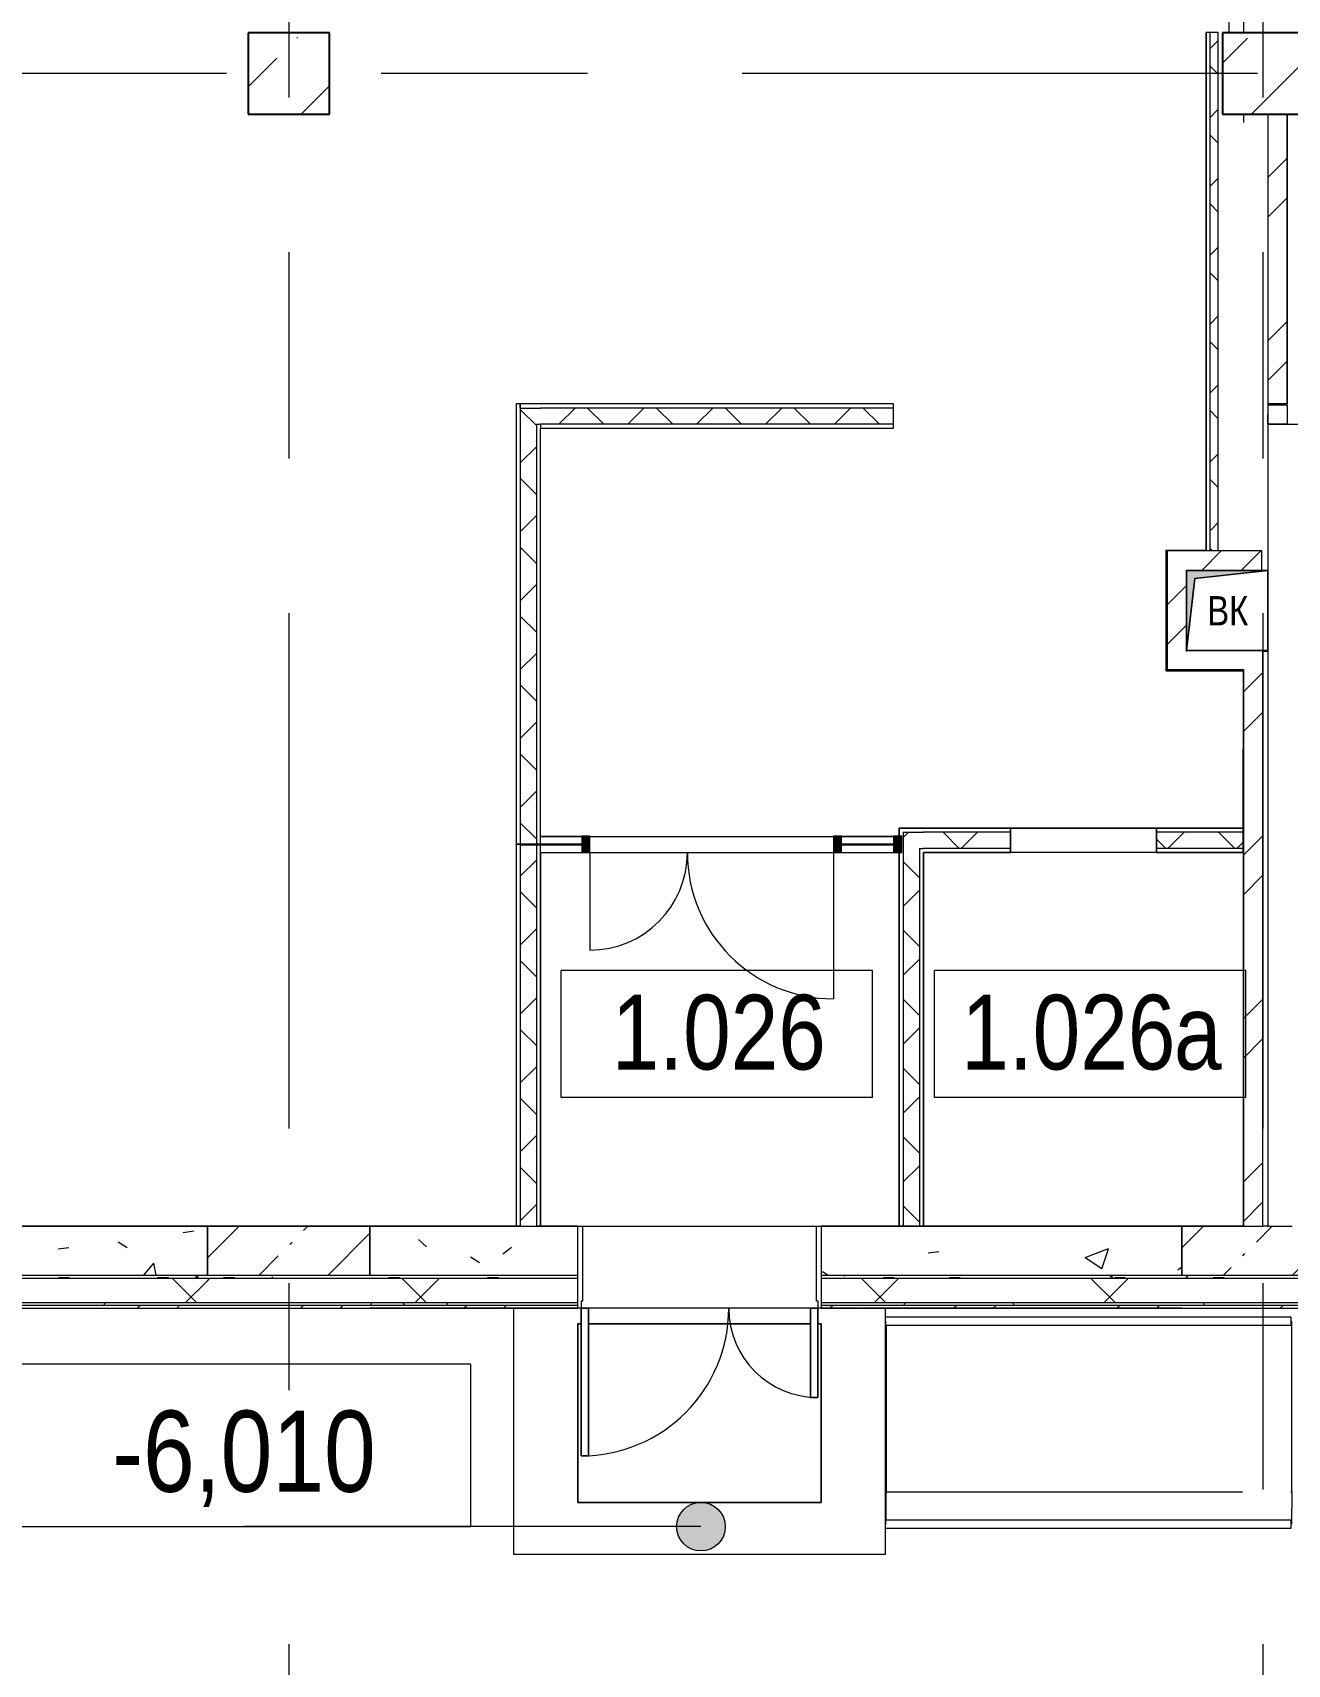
# Model space of a CAD drawing. Header units: millimetres. Extents: x 46431 to 216095, y -43515 to 31605.
# Drawn here: x 121354 to 129082, y -34081 to -24031 of the extents above; entities that cross this region are included whole.
import ezdxf

# ---------------------------------------------------------------- set-up
doc = ezdxf.new("R2010")
doc.units = ezdxf.units.MM
for name, pattern in [('IMPORT-01 Штриховая _2 мм_', [600, 400, -200]), ('Осевые', [6350, 1270, -952.5, 3175, -952.5]), ('Сверху', [793.75, 476.25, -317.5])]:
    doc.linetypes.add(name, pattern=pattern)
for name, color, linetype, lineweight in [('_Разделитель помещений_', 7, 'IMPORT-01 Штриховая _2 мм_', 9), ('Высотные отметки', 7, 'Continuous', 9), ('Двери', 7, 'Continuous', 9), ('Импосты витража', 7, 'Continuous', 9), ('Импосты витража-1', 7, 'Continuous', 18), ('Каркас_Импост', 7, 'Continuous', 9), ('Колонны', 7, 'Continuous', 9), ('Колонны-1', 7, 'Continuous', 25), ('Марки помещений', 7, 'Continuous', 9), ('Обобщенные модели', 7, 'Continuous', 9), ('Общие ребра', 7, 'Continuous', 9), ('Ограждение', 7, 'Continuous', 9), ('Оси-2', 7, 'Осевые', 9), ('Пандус', 7, 'Continuous', 9), ('Панель', 7, 'Continuous', 9), ('Перекрытия', 7, 'Continuous', 9), ('Поворот плана', 7, 'Continuous', 9), ('Поручни', 7, 'Continuous', 9), ('Сверху', 7, 'Сверху', 9), ('Стены', 7, 'Continuous', 9), ('Стены-1', 7, 'Continuous', 18), ('Типовые аннотации', 7, 'Continuous', 9), ('Штриховка разреза-3', 7, 'Continuous', 9), ('Элементы узлов', 7, 'Continuous', 9), ('Элементы узлов-1', 7, 'Continuous', 5)]:
    doc.layers.add(name, color=color, linetype=linetype, lineweight=lineweight)
doc.layers.add('Импосты витража-2', color=7, linetype='Continuous', lineweight=9, true_color=0x787878)
doc.layers.add('Обобщенные модели-1', color=7, linetype='Continuous', lineweight=9, true_color=0xffbc79)
doc.styles.add('Arial', font='Arial.ttf', dxfattribs={"width": 0.8, "height": 180})
doc.styles.add('Arial Narrow', font='Arial Narrow.ttf', dxfattribs={"height": 500})
doc.styles.add('Arial Narrow_1', font='Arial Narrow.ttf', dxfattribs={"height": 460})
pattern_1 = [(45, (0, 0), (-424.264, 424.264), [600, -100, 20, -100]), (45, (0, 424), (-424.264, 424.264), [])]
pattern_2 = [(45, (0, 0), (-502.8943, 502.8943), []), (45, (0, 762), (-502.8943, 502.8943), [])]
pattern_3 = [(0, (0, 0), (812.8, 203.2), [67.056, -542.544, 67.056, -542.544, -3251.2]), (0, (0, 0), (812.8, 203.2), [-1219.2, 67.056, -1152.144, 67.056, -542.544, -1422.4]), (0, (0, 0), (812.8, 203.2), [-3048, 67.056, -339.344, 67.056, -948.944]), (120, (304.8, 101.6), (-582.37636, 602.30545), [67.056, -542.544, 67.056, -542.544, -3251.2]), (120, (304.8, 101.6), (-582.37636, 602.30545), [-1219.2, 67.056, -1152.144, 67.056, -542.544, -1422.4]), (120, (304.8, 101.6), (-582.37636, 602.30545), [-3048, 67.056, -339.344, 67.056, -948.944]), (240, (406.4, 508), (-230.42364, -805.50545), [67.056, -542.544, 67.056, -542.544, -3251.2]), (240, (406.4, 508), (-230.42364, -805.50545), [-1219.2, 67.056, -1152.144, 67.056, -542.544, -1422.4]), (240, (406.4, 508), (-230.42364, -805.50545), [-3048, 67.056, -339.344, 67.056, -948.944])]
pattern_4 = [(45, (0, 0), (-707.107, 707.107), []), (135, (0, 0), (-707.107, -707.107), [])]
pattern_5 = [(50, (0, 0), (1457.472, -127.512), [152.4, -1676.4]), (355, (0, 0), (-281.942, 1528.454), [121.92, -1341.12]), (100.451, (121.5, -10.6), (1175.541, 1400.933), [129.52, -1424.721]), (46.184, (0, 406.4), (2168.632, -336.342), [228.6, -2514.6]), (96.636, (180.7, 378.4), (1899.22, 1979.42), [194.28, -2137.08]), (351.184, (0, 406.4), (1899.24, 1979.402), [182.88, -2011.68]), (21, (203.2, 304.8), (1212.915, -818.121), [152.4, -1676.4]), (326, (203.2, 304.8), (494.417, 1473.504), [121.92, -1341.12]), (71.451, (304.3, 236.6), (1707.337, 655.37), [129.52, -1424.721]), (37.5, (0, 0), (24.7094, 676.4402), [67.056, -1257.808, 67.056, -1294.384, -1346.2]), (37.5, (0, 0), (24.7094, 676.4402), [-2686.304, 67.056, -1279.144]), (7.5, (0, 0), (534.5577, 801.4443), [67.056, -709.168, 67.056, -1227.328, -513.08]), (7.5, (0, 0), (534.5577, 801.4443), [-2070.608, 67.056, -446.024]), (327.5, (-453.14, 0), (1084.7275, -45.8312), [67.056, -440.944, 67.056, -1517.904, -2103.12]), (327.5, (-453.14, 0), (1084.7275, -45.8312), [-2092.96, 67.056, -2036.064]), (317.5, (-656.3, 0), (1185.0347, 203.4135), [67.056, -593.344, 67.056, -985.52, -1493.52]), (317.5, (-656.3, 0), (1185.0347, 203.4135), [-1712.976, 67.056, -1426.464])]
pattern_6 = [(45, (0, 0), (-212.13203, 212.13203), []), (135, (0, 0), (-212.13203, -212.13203), [])]

# ---------------------------------------------------------------- blocks, each defined once
blk = doc.blocks.new('Колонна 37 - Колонна 40-55-738489-План 1-го этажа на отм_ -6_000')
at = {"layer": 'Колонны'}
h = blk.add_hatch(dxfattribs=at)
h.set_pattern_fill('FP_38', color=256, style=0, pattern_type=2)
h.set_pattern_definition([(45, (-57000, 1000), (-493.914, 493.914), []), (45, (-56506.1, 1000), (-493.914, 493.914), [873.125, -174.625, 6.706, -167.919])])
h.paths.add_polyline_path([(71682, -23533), (72182, -23533), (72182, -23033), (71682, -23033), (71682, -23322)], flags=0)
at = {"layer": 'Колонны-1'}
for p, q in [((72182, -23033), (71682, -23033)), ((71682, -23033), (71682, -23533)), ((72182, -23533), (72182, -23033)), ((71682, -23533), (72182, -23533))]:
    blk.add_line(p, q, dxfattribs=at)
blk = doc.blocks.new('Колонна 38 - Колонна 40-55-738507-План 1-го этажа на отм_ -6_000')
at = {"layer": 'Колонны'}
h = blk.add_hatch(dxfattribs=at)
h.set_pattern_fill('FP_39', color=256, style=0, pattern_type=2)
h.set_pattern_definition([(45, (-51000, 1000), (-493.914, 493.914), []), (45, (-50506.1, 1000), (-493.914, 493.914), [873.125, -174.625, 6.706, -167.919])])
h.paths.add_polyline_path([(71682, -23533), (72182, -23533), (72182, -23033), (71682, -23033), (71682, -23322)], flags=0)
at = {"layer": 'Колонны-1'}
for p, q in [((72182, -23033), (71682, -23033)), ((71682, -23033), (71682, -23533)), ((72182, -23533), (72182, -23033)), ((71682, -23533), (72182, -23533))]:
    blk.add_line(p, q, dxfattribs=at)
blk = doc.blocks.new('Дверь - Полуторная_наруж__остекленная - ДН5__21-15-8101373-План 1-го этажа на отм_ -6_000')
at = {"layer": 'Двери'}
for p, q in [((-729, -252.5), (-684, -252.5)), ((-729, -1161.5), (-729, -252.5)), ((-684, -252.5), (-684, -1161.5)), ((729, -252.5), (684, -252.5)), ((684, -252.5), (684, -801.5)), ((729, -801.5), (729, -252.5)), ((684, -801.5), (729, -801.5)), ((-684, -1161.5), (-729, -1161.5))]:
    blk.add_line(p, q, dxfattribs=at)
for centre, radius, start, end in [((-729, -252.5), 909, 270, 0), ((729, -252.5), 549, 180, 270)]:
    blk.add_arc(centre, radius, start, end, dxfattribs=at)
at = {"layer": 'Каркас_Импост'}
for p, q in [((-750, 252.5), (-720, 252.5)), ((-750, -252.5), (-750, 252.5)), ((-720, 252.5), (-720, -207.5)), ((720, 252.5), (750, 252.5)), ((720, -207.5), (720, 252.5)), ((750, 252.5), (750, -252.5)), ((-730, -252.5), (-750, -252.5)), ((-730, -207.5), (-730, -252.5)), ((-720, -207.5), (-730, -207.5)), ((730, -207.5), (720, -207.5)), ((730, -252.5), (730, -207.5)), ((750, -252.5), (730, -252.5))]:
    blk.add_line(p, q, dxfattribs=at)
at = {"layer": 'Панель'}
for p, q in [((-684, -252.5), (-729, -252.5)), ((-729, -252.5), (-729, -1161.5)), ((-684, -1161.5), (-684, -252.5)), ((684, -252.5), (729, -252.5)), ((684, -801.5), (684, -252.5)), ((729, -252.5), (729, -801.5)), ((729, -801.5), (684, -801.5)), ((-729, -1161.5), (-684, -1161.5))]:
    blk.add_line(p, q, dxfattribs=at)
blk = doc.blocks.new('170_ОтверстиеПрямоугольноеВертикальное - 170_ОтверстиеПрямоугольноеВертикальное-5689038-План 1-го этажа на отм_ -6_000')
at = {"layer": 'Обобщенные модели'}
for p, q in [((-250, -247), (-250, 247)), ((-250, 247), (250, 247)), ((250, 247), (250, -247)), ((250, -247), (-250, -247))]:
    blk.add_line(p, q, dxfattribs=at)
blk = doc.blocks.new('Прямоугольный импост - 50х100 мм-8257177-План 1-го этажа на отм_ -6_000')
at = {"layer": 'Импосты витража'}
for p, q in [((126312, -28981), (126657, -28981)), ((126657, -28981), (126657, -29081)), ((126312, -29081), (126657, -29081))]:
    blk.add_line(p, q, dxfattribs=at)
blk = doc.blocks.new('Прямоугольный импост - 50х100 мм-8257172-План 1-го этажа на отм_ -6_000')
at = {"layer": 'Импосты витража'}
for p, q in [((124407, -29031), (124407, -29028)), ((124482, -28981), (124762, -28981)), ((124482, -29081), (124762, -29081))]:
    blk.add_line(p, q, dxfattribs=at)
blk = doc.blocks.new('Прямоугольный импост - 50х100 мм-5521606-План 1-го этажа на отм_ -6_000')
at = {"layer": 'Импосты витража-2'}
blk.add_hatch(color=256, dxfattribs=at).paths.add_polyline_path([(25, -50), (-25, -50), (-25, 50), (25, 50)], flags=0)
at = {"layer": 'Импосты витража-1'}
for p, q in [((-25, 50), (25, 50)), ((-25, -50), (-25, 50)), ((25, 50), (25, -50)), ((25, -50), (-25, -50))]:
    blk.add_line(p, q, dxfattribs=at)
blk = doc.blocks.new('Дверь-Витраж-Полуторная-Остекление - Дверь-Витраж-Полуторная-Остекление-8259438-План 1-го этажа на отм_ -6_000')
at = {"layer": 'Панель'}
for p, q in [((-750, 50.8), (-750, 950.8)), ((750, 50.8), (750, 650.8))]:
    blk.add_line(p, q, dxfattribs=at)
at = {"layer": 'Поворот плана'}
for centre, radius, start, end in [((-750, 50.8), 900, 0, 90), ((750, 50.8), 600, 90, 180)]:
    blk.add_arc(centre, radius, start, end, dxfattribs=at)
blk = doc.blocks.new('Прямоугольный импост - 50х100 мм-5850977-План 1-го этажа на отм_ -6_000')
at = {"layer": 'Импосты витража'}
for p, q in [((124762, -28981), (126312, -28981)), ((124762, -29081), (126312, -29081))]:
    blk.add_line(p, q, dxfattribs=at)
blk = doc.blocks.new('Прямоугольный импост - 50х100 мм-5521621-План 1-го этажа на отм_ -6_000')
at = {"layer": 'Импосты витража-2'}
blk.add_hatch(color=256, dxfattribs=at).paths.add_polyline_path([(-50, -50), (0, -50), (0, 50), (-50, 50)], flags=0)
at = {"layer": 'Импосты витража-1'}
for p, q in [((0, 50), (-50, 50)), ((-50, 50), (-50, -50)), ((0, -50), (0, 50)), ((-50, -50), (0, -50))]:
    blk.add_line(p, q, dxfattribs=at)
blk = doc.blocks.new('Пандус 19 ось2 - Пандус 19 ось-7078443-План 1-го этажа на отм_ -6_000')
at = {"layer": 'Обобщенные модели'}
for p, q in [((149000, -23087), (148014, -23446)), ((149000, -23087), (149188, -23019)), ((149002, -23092), (149000, -23087)), ((149002, -23092), (149000, -23087)), ((149190, -23024), (149188, -23019)), ((149854, -25434), (149103, -23371)), ((149854, -25434), (149103, -23371)), ((148014, -23446), (148015, -23451)), ((149856, -25438), (149788, -25252)), ((150019, -25374), (149854, -25434)), ((149856, -25438), (148869, -25797)), ((149856, -25438), (148869, -25797)), ((148891, -25784), (149854, -25434)), ((149856, -25438), (149854, -25434)), ((149854, -25434), (149856, -25438))]:
    blk.add_line(p, q, dxfattribs=at)
blk = doc.blocks.new('Ограждение - Ограждение-7078477-План 1-го этажа на отм_ -6_000')
at = {"layer": 'Поручни'}
for p, q in [((126607, -33243), (126607, -33193)), ((129104, -33193), (126607, -33193)), ((129104, -33243), (126607, -33243)), ((129104, -33193), (129104, -33243))]:
    blk.add_line(p, q, dxfattribs=at)
blk = doc.blocks.new('Ограждение - Ограждение-7324460-План 1-го этажа на отм_ -6_000')
at = {"layer": 'Поручни'}
for p, q in [((126607, -31993), (126607, -31943)), ((129104, -31943), (126607, -31943)), ((129104, -31943), (129104, -31993)), ((129104, -31993), (126607, -31993))]:
    blk.add_line(p, q, dxfattribs=at)
blk = doc.blocks.new('M_Дверь-Проем - 900 x 2100 mm-8257187-План 1-го этажа на отм_ -6_000')
at = {"layer": 'Сверху'}
for p, q in [((-458, 75), (442, 75)), ((-458, -75), (442, -75))]:
    blk.add_line(p, q, dxfattribs=at)
blk = doc.blocks.new('Марка помещения_Р - Марка помещения-4575829-План 1-го этажа на отм_ -6_000')
at = {"layer": 'Марки помещений'}
for p, q in [((-4.79375, -1.95625), (-4.79375, 1.95625)), ((4.79375, 1.95625), (-4.79375, 1.95625)), ((4.79375, -1.95625), (4.79375, 1.95625)), ((4.79375, -1.95625), (-4.79375, -1.95625))]:
    blk.add_line(p, q, dxfattribs=at)
blk = doc.blocks.new('Высотные отметки - Высотная отметка - Рамка_14мм длина-4459141-План 1-го этажа на отм_ -6_000')
at = {"layer": 'Высотные отметки'}
for p, q in [((7, 5), (-7, 5)), ((-7, 5), (-7, 0)), ((7, 0), (7, 5)), ((-7, 0), (7, 0))]:
    blk.add_line(p, q, dxfattribs=at)

msp = doc.modelspace()

# ---------------------------------------------------------------- hatches: boundary and pattern name
at = {"layer": 'Высотные отметки'}
h = msp.add_hatch(color=256, dxfattribs=at)
edge = h.paths.add_edge_path(flags=0)
edge.add_arc((125470.3, -33232.3), 150, 0, 360)
at = {"layer": 'Штриховка разреза-3'}
h = msp.add_hatch(dxfattribs=at)
h.set_pattern_fill('FP_1', color=256, style=0, pattern_type=2)
h.set_pattern_definition(pattern_6)
h.paths.add_polyline_path([(128656.6, -27220.4), (128656.6, -24030.9), (128606.6, -24030.9), (128606.6, -27220.4)], flags=0)
h = msp.add_hatch(dxfattribs=at)
h.set_pattern_fill('FP_3', color=256, style=0, pattern_type=2)
h.set_pattern_definition(pattern_2)
h.paths.add_polyline_path([(128961.6, -26442.9), (129081.6, -26442.9), (129081.6, -26322.9), (128961.6, -26322.9)], flags=0)
h.paths.add_polyline_path([(129081.6, -26317.9), (129081.6, -24532.9), (128961.6, -24532.9), (128961.6, -26317.9)], flags=0)
h = msp.add_hatch(dxfattribs=at)
h.set_pattern_fill('FP_1', color=256, style=0, pattern_type=2)
h.set_pattern_definition(pattern_6)
h.paths.add_polyline_path([(124356.6, -29028.3), (124456.6, -29028.3), (124456.6, -26342.9), (124356.6, -26342.9), (124356.6, -26775.2)], flags=0)
h = msp.add_hatch(dxfattribs=at)
h.set_pattern_fill('FP_1', color=256, style=0, pattern_type=2)
h.set_pattern_definition(pattern_6)
h.paths.add_polyline_path([(124481.6, -26442.9), (126656.6, -26442.9), (126656.6, -26342.9), (124456.6, -26342.9), (124456.6, -26442.9)], flags=0)
h = msp.add_hatch(dxfattribs=at)
h.set_pattern_fill('FP_3', color=256, style=0, pattern_type=2)
h.set_pattern_definition(pattern_2)
h.paths.add_polyline_path([(128341.6, -27956), (128461.6, -27956), (128461.6, -27222.9), (128341.6, -27222.9)], flags=0)
h = msp.add_hatch(dxfattribs=at)
h.set_pattern_fill('FP_3', color=256, style=0, pattern_type=2)
h.set_pattern_definition(pattern_2)
h.paths.add_polyline_path([(128488.8, -27342.9), (128924.1, -27342.9), (128924.1, -27222.9), (128461.6, -27222.9), (128461.6, -27342.9)], flags=0)
h = msp.add_hatch(dxfattribs=at)
h.set_pattern_fill('FP_3', color=256, style=0, pattern_type=2)
h.set_pattern_definition(pattern_2)
h.paths.add_polyline_path([(128811.6, -31382.8), (128931.6, -31382.8), (128931.6, -27956), (128811.6, -27956), (128811.6, -29228.7)], flags=0)
h = msp.add_hatch(dxfattribs=at)
h.set_pattern_fill('FP_1', color=256, style=0, pattern_type=2)
h.set_pattern_definition(pattern_6)
h.paths.add_polyline_path([(124456.6, -31380.8), (124456.6, -29033.3), (124356.6, -29033.3), (124356.6, -31380.8)], flags=0)
h = msp.add_hatch(dxfattribs=at)
h.set_pattern_fill('FP_1', color=256, style=0, pattern_type=2)
h.set_pattern_definition(pattern_6)
h.paths.add_polyline_path([(126716.6, -31380.8), (126816.6, -31380.8), (126816.6, -28955.8), (126716.6, -28955.8), (126716.6, -29228.7)], flags=0)
h = msp.add_hatch(dxfattribs=at)
h.set_pattern_fill('FP_1', color=256, style=0, pattern_type=2)
h.set_pattern_definition(pattern_6)
h.paths.add_polyline_path([(128809.1, -29055.8), (128809.1, -28955.8), (128276.6, -28955.8), (128276.6, -29055.8)], flags=0)
h.paths.add_polyline_path([(126816.6, -29055.8), (127376.6, -29055.8), (127376.6, -28955.8), (126816.6, -28955.8)], flags=0)
h = msp.add_hatch(dxfattribs=at)
h.set_pattern_fill('FP_7', color=256, style=0, pattern_type=2)
h.set_pattern_definition(pattern_5)
h.paths.add_polyline_path([(120860.5, -31682.8), (122431.6, -31682.8), (122431.6, -31382.8), (118631.6, -31382.8), (118631.6, -31682.8), (119165.3, -31682.8)], flags=0)
h = msp.add_hatch(dxfattribs=at)
h.set_pattern_fill('FP_4', color=256, style=0, pattern_type=2)
h.set_pattern_definition(pattern_1)
h.paths.add_polyline_path([(123431.6, -31682.8), (123431.6, -31382.8), (122431.6, -31382.8), (122431.6, -31682.8)], flags=0)
h = msp.add_hatch(dxfattribs=at)
h.set_pattern_fill('FP_7', color=256, style=0, pattern_type=2)
h.set_pattern_definition(pattern_5)
h.paths.add_polyline_path([(123431.6, -31682.8), (124711.6, -31682.2), (124711.6, -31382.8), (123431.6, -31382.8)], flags=0)
h.paths.add_polyline_path([(128431.6, -31682.8), (128431.6, -31382.8), (126211.6, -31382.8), (126211.6, -31682.8), (127641.2, -31682.8)], flags=0)
h = msp.add_hatch(dxfattribs=at)
h.set_pattern_fill('FP_4', color=256, style=0, pattern_type=2)
h.set_pattern_definition(pattern_1)
h.paths.add_polyline_path([(129431.6, -31682.8), (129431.6, -31382.8), (128431.6, -31382.8), (128431.6, -31682.8)], flags=0)
h = msp.add_hatch(dxfattribs=at)
h.set_pattern_fill('FP_5', color=256, style=0, pattern_type=2)
h.set_pattern_definition(pattern_3)
h.paths.add_polyline_path([(118631.6, -31702.8), (122431.6, -31702.8), (122431.6, -31682.8), (118631.6, -31682.8)], flags=0)
h = msp.add_hatch(dxfattribs=at)
h.set_pattern_fill('FP_6', color=256, style=0, pattern_type=2)
h.set_pattern_definition(pattern_4)
h.paths.add_polyline_path([(118631.6, -31852.8), (122431.6, -31852.8), (122431.6, -31702.8), (118631.6, -31702.8)], flags=0)
h = msp.add_hatch(dxfattribs=at)
h.set_pattern_fill('FP_5', color=256, style=0, pattern_type=2)
h.set_pattern_definition(pattern_3)
h.paths.add_polyline_path([(123431.6, -31702.8), (123431.6, -31682.8), (122431.6, -31682.8), (122431.6, -31702.8)], flags=0)
h = msp.add_hatch(dxfattribs=at)
h.set_pattern_fill('FP_6', color=256, style=0, pattern_type=2)
h.set_pattern_definition(pattern_4)
h.paths.add_polyline_path([(123431.6, -31852.8), (123431.6, -31702.8), (122431.6, -31702.8), (122431.6, -31852.8)], flags=0)
h = msp.add_hatch(dxfattribs=at)
h.set_pattern_fill('FP_5', color=256, style=0, pattern_type=2)
h.set_pattern_definition(pattern_3)
h.paths.add_polyline_path([(123431.6, -31702.8), (124711.6, -31702.8), (124711.6, -31682.8), (123431.6, -31682.8)], flags=0)
h.paths.add_polyline_path([(127641.2, -31702.8), (128431.6, -31702.8), (128431.6, -31682.8), (126211.6, -31682.8), (126211.6, -31702.8)], flags=0)
h = msp.add_hatch(dxfattribs=at)
h.set_pattern_fill('FP_6', color=256, style=0, pattern_type=2)
h.set_pattern_definition(pattern_4)
h.paths.add_polyline_path([(127641.2, -31852.8), (128431.6, -31852.8), (128431.6, -31702.8), (126211.6, -31702.8), (126211.6, -31852.8)], flags=0)
h.paths.add_polyline_path([(124250.9, -31852.8), (124711.6, -31852.8), (124711.6, -31702.8), (123431.6, -31702.8), (123431.6, -31852.8)], flags=0)
h = msp.add_hatch(dxfattribs=at)
h.set_pattern_fill('FP_5', color=256, style=0, pattern_type=2)
h.set_pattern_definition(pattern_3)
h.paths.add_polyline_path([(129431.6, -31702.8), (129431.6, -31682.8), (128431.6, -31682.8), (128431.6, -31702.8)], flags=0)
h = msp.add_hatch(dxfattribs=at)
h.set_pattern_fill('FP_6', color=256, style=0, pattern_type=2)
h.set_pattern_definition(pattern_4)
h.paths.add_polyline_path([(128431.6, -31852.8), (129431.6, -31852.8), (129431.6, -31702.8), (128431.6, -31702.8)], flags=0)
h = msp.add_hatch(dxfattribs=at)
h.set_pattern_fill('FP_5', color=256, style=0, pattern_type=2)
h.set_pattern_definition(pattern_3)
h.paths.add_polyline_path([(120860.5, -31867.8), (122431.6, -31867.8), (122431.6, -31852.8), (118631.6, -31852.8), (118631.6, -31867.8), (119165.3, -31867.8)], flags=0)
h = msp.add_hatch(dxfattribs=at)
h.set_pattern_fill('FP_5', color=256, style=0, pattern_type=2)
h.set_pattern_definition(pattern_3)
h.paths.add_polyline_path([(124711.6, -31867.8), (124711.6, -31852.8), (123431.6, -31852.8), (123431.6, -31867.8), (124250.9, -31867.8)], flags=0)
h.paths.add_polyline_path([(126211.6, -31867.8), (128431.6, -31867.8), (128431.6, -31852.8), (126211.6, -31852.8)], flags=0)
h = msp.add_hatch(dxfattribs=at)
h.set_pattern_fill('FP_5', color=256, style=0, pattern_type=2)
h.set_pattern_definition(pattern_3)
h.paths.add_polyline_path([(129431.6, -31867.8), (129431.6, -31852.8), (128431.6, -31852.8), (128431.6, -31867.8)], flags=0)
h = msp.add_hatch(dxfattribs=at)
h.set_pattern_fill('FP_3', color=256, style=0, pattern_type=2)
h.set_pattern_definition(pattern_2)
h.paths.add_polyline_path([(120860.5, -31887.8), (122431.6, -31887.8), (122431.6, -31867.8), (118631.6, -31867.8), (118631.6, -31887.8), (119165.3, -31887.8)], flags=0)
h = msp.add_hatch(dxfattribs=at)
h.set_pattern_fill('FP_3', color=256, style=0, pattern_type=2)
h.set_pattern_definition(pattern_2)
h.paths.add_polyline_path([(123431.6, -31887.8), (123431.6, -31867.8), (122431.6, -31867.8), (122431.6, -31887.8)], flags=0)
h = msp.add_hatch(dxfattribs=at)
h.set_pattern_fill('FP_3', color=256, style=0, pattern_type=2)
h.set_pattern_definition(pattern_2)
h.paths.add_polyline_path([(128431.6, -31887.8), (128431.6, -31867.8), (126211.6, -31867.8), (126211.6, -31887.8), (127641.2, -31887.8)], flags=0)
h.paths.add_polyline_path([(124711.6, -31887.8), (124711.6, -31867.8), (123431.6, -31867.8), (123431.6, -31887.8), (124250.9, -31887.8)], flags=0)
h = msp.add_hatch(dxfattribs=at)
h.set_pattern_fill('FP_3', color=256, style=0, pattern_type=2)
h.set_pattern_definition(pattern_2)
h.paths.add_polyline_path([(129431.6, -31887.8), (129431.6, -31867.8), (128431.6, -31867.8), (128431.6, -31887.8)], flags=0)
at = {"layer": 'Элементы узлов-1'}
msp.add_hatch(color=256, dxfattribs=at).paths.add_polyline_path([(128461.6, -27836), (128511.3, -27392.5), (128961.6, -27342.9), (128461.6, -27342.9)], flags=0)

# ---------------------------------------------------------------- linework, layer by layer
at = {"layer": '_Разделитель помещений_'}
for p, q in [((128811.6, -17957.9), (128811.6, -24032.9)), ((128811.6, -24532.9), (128811.6, -24583.9))]:
    msp.add_line(p, q, dxfattribs=at)
at = {"layer": 'Высотные отметки'}
for p in [(122652.1, -33232.3), (125470.3, -33232.3)]:
    msp.add_line(p, (122652.1, -33232.3), dxfattribs=at)
msp.add_circle((125470.3, -33232.3), 150, dxfattribs=at)
at = {"layer": 'Обобщенные модели-1'}
for p, q in [((128961.6, -27342.9), (128461.6, -27342.9)), ((128461.6, -27342.9), (128461.6, -27836)), ((128961.6, -27836), (128961.6, -27342.9)), ((128461.6, -27836), (128961.6, -27836))]:
    msp.add_line(p, q, dxfattribs=at)
at = {"layer": 'Общие ребра'}
for p, q in [((128606.6, -27220.4), (128606.6, -24030.9)), ((124356.6, -26317.9), (124356.6, -26342.9)), ((124356.6, -26342.9), (124356.6, -26317.9)), ((129081.6, -26317.9), (128961.6, -26317.9)), ((128961.6, -26322.9), (129081.6, -26322.9)), ((129081.6, -26317.9), (129081.6, -26250.8)), ((129081.6, -26250.8), (129081.6, -26317.9)), ((129081.6, -26322.9), (129081.6, -26442.9)), ((124356.6, -26342.9), (124356.6, -29028.3)), ((124356.6, -26342.9), (124456.6, -26342.9)), ((124456.6, -26342.9), (124481.6, -26342.9)), ((126656.6, -26342.9), (124481.6, -26342.9)), ((124456.6, -26442.9), (124456.6, -29028.3)), ((124456.6, -26442.9), (124481.6, -26442.9)), ((126656.6, -26442.9), (124481.6, -26442.9)), ((124481.6, -26442.9), (124481.6, -26467.9)), ((129081.6, -26442.9), (128961.6, -26442.9)), ((128961.6, -26442.9), (129081.6, -26442.9)), ((129086.6, -26442.9), (129081.6, -26442.9)), ((129081.6, -26442.9), (129086.6, -26442.9)), ((126841.6, -28930.8), (126716.6, -28930.8)), ((127376.6, -28930.8), (126841.6, -28930.8)), ((128809.1, -28930.8), (128276.6, -28930.8)), ((124356.6, -29030.8), (124356.6, -29033.3)), ((124356.6, -29033.3), (124356.6, -29030.8)), ((124356.6, -29033.3), (124356.6, -31380.8)), ((124356.6, -29033.3), (124456.6, -29033.3)), ((124456.6, -29033.3), (124456.6, -31380.8)), ((124456.6, -29033.3), (124481.6, -29033.3)), ((126716.6, -28955.8), (126716.6, -31380.8)), ((126716.6, -28955.8), (126816.6, -28955.8)), ((126816.6, -28955.8), (126841.6, -28955.8)), ((127376.6, -28955.8), (126841.6, -28955.8)), ((128809.1, -28955.8), (128276.6, -28955.8)), ((126691.6, -29081.8), (126691.6, -31380.8)), ((126816.6, -29055.8), (126816.6, -31380.8)), ((126816.6, -29055.8), (126841.6, -29055.8)), ((127376.6, -29055.8), (126841.6, -29055.8)), ((126841.6, -31380.8), (126841.6, -29080.8)), ((126843.6, -29080.8), (127376.6, -29080.8)), ((128809.1, -29055.8), (128276.6, -29055.8)), ((128276.6, -29080.8), (128806.6, -29080.8)), ((122431.6, -31382.8), (118631.6, -31382.8)), ((118631.6, -31382.8), (122431.6, -31382.8)), ((122431.6, -31382.8), (122431.6, -31682.8)), ((122431.6, -31682.8), (122431.6, -31382.8)), ((123431.6, -31682.8), (123431.6, -31382.8)), ((123431.6, -31382.8), (123431.6, -31682.8)), ((124329.6, -31382.8), (124266.6, -31382.8)), ((124266.6, -31382.8), (124331.6, -31382.8)), ((124356.6, -31380.8), (124331.6, -31380.8)), ((124331.6, -31382.8), (124356.6, -31382.8)), ((124356.6, -31380.8), (124456.6, -31380.8)), ((124481.6, -31380.8), (124456.6, -31380.8)), ((124456.6, -31382.8), (124481.6, -31382.8)), ((124481.6, -31382.8), (124546.6, -31382.8)), ((124546.6, -31382.8), (124483.6, -31382.8)), ((124571.6, -31382.8), (124546.6, -31382.8)), ((124546.6, -31382.8), (124711.6, -31382.8)), ((124711.6, -31382.8), (124571.6, -31382.8)), ((126689.6, -31382.8), (126211.6, -31382.8)), ((126211.6, -31382.8), (126841.6, -31382.8)), ((126841.6, -31382.8), (126691.6, -31382.8)), ((128431.6, -31382.8), (126841.6, -31382.8)), ((128431.6, -31382.8), (128431.6, -31682.8)), ((128431.6, -31682.8), (128431.6, -31382.8)), ((128811.6, -31382.8), (128931.6, -31382.8)), ((128961.6, -31382.8), (129111.6, -31382.8)), ((118631.6, -31682.8), (122431.6, -31682.8)), ((118631.6, -31702.8), (122431.6, -31702.8)), ((122431.6, -31682.8), (123431.6, -31682.8)), ((122431.6, -31702.8), (123431.6, -31702.8)), ((123431.6, -31682.8), (124241.6, -31682.8)), ((123431.6, -31702.8), (124711.6, -31702.8)), ((124241.6, -31682.8), (124266.6, -31682.8)), ((124266.6, -31682.8), (124356.6, -31682.8)), ((124356.6, -31682.8), (124456.6, -31682.8)), ((124456.6, -31682.8), (124546.6, -31682.8)), ((124546.6, -31682.8), (124571.6, -31682.8)), ((124571.6, -31682.8), (124711.6, -31682.8)), ((126211.6, -31682.8), (128431.6, -31682.8)), ((126211.6, -31702.8), (128431.6, -31702.8)), ((128431.6, -31682.8), (129431.6, -31682.8)), ((128431.6, -31702.8), (129431.6, -31702.8)), ((118631.6, -31852.8), (122431.6, -31852.8)), ((122431.6, -31852.8), (123431.6, -31852.8)), ((123431.6, -31852.8), (124711.6, -31852.8)), ((126211.6, -31852.8), (128431.6, -31852.8)), ((128431.6, -31852.8), (129431.6, -31852.8)), ((118631.6, -31867.8), (122431.6, -31867.8)), ((122431.6, -31867.8), (123431.6, -31867.8)), ((123431.6, -31867.8), (124711.6, -31867.8)), ((126211.6, -31867.8), (128431.6, -31867.8)), ((128431.6, -31867.8), (129431.6, -31867.8))]:
    msp.add_line(p, q, dxfattribs=at)
at = {"layer": 'Оси-2'}
for p, q in [((122931.6, 25417.1), (122931.6, -41737.8)), ((128931.6, 25417.1), (128931.6, -41733.9)), ((150171.6, -24282.9), (50527.1, -24282.9)), ((150171.6, -31382.9), (50565.6, -31382.9))]:
    msp.add_line(p, q, dxfattribs=at)
at = {"layer": 'Пандус'}
msp.add_line((126606.6, -31967.7), (126606.6, -33217.7), dxfattribs=at)
at = {"layer": 'Перекрытия'}
for p, q in [((128721.6, -22284.9), (128721.6, -24032.9)), ((122681.6, -24532.9), (122681.6, -24032.9)), ((122681.6, -24032.9), (123181.6, -24032.9)), ((123181.6, -24032.9), (123181.6, -24532.9)), ((128581.6, -27217.9), (128581.6, -24030.9)), ((128721.6, -24032.9), (129182.7, -24032.9)), ((123181.6, -24532.9), (122681.6, -24532.9)), ((128336.6, -27961), (128336.6, -27217.9)), ((128336.6, -27217.9), (128581.6, -27217.9)), ((128461.6, -27842.9), (128461.6, -27342.9)), ((128461.6, -27342.9), (128961.6, -27342.9)), ((128961.6, -27342.9), (128961.6, -27842.9)), ((128961.6, -27842.9), (128931.6, -27842.9)), ((128811.6, -27956), (128806.6, -27956.1)), ((128809.1, -28930.8), (128811.6, -27956)), ((126691.6, -28980.8), (126691.6, -28930.8)), ((126691.6, -28930.8), (128809.1, -28930.8)), ((128276.6, -28930.8), (127376.6, -28930.8)), ((127376.6, -28930.8), (127376.6, -29080.8)), ((128276.6, -29080.8), (128276.6, -28930.8)), ((124481.6, -28980.8), (124787.3, -28980.8)), ((126287.3, -28980.8), (126691.6, -28980.8)), ((126691.6, -29081.6), (124481.6, -29081.6)), ((124481.6, -29081.6), (124481.6, -31382.8)), ((124787.3, -29080.8), (126287.3, -29080.8)), ((126691.6, -31382.8), (126691.6, -29081.6)), ((127376.6, -29080.8), (126841.6, -29080.8)), ((126841.6, -29080.8), (126841.6, -31382.8)), ((128811.6, -29080.8), (128276.6, -29080.8)), ((128811.6, -31382.8), (128811.6, -29080.8)), ((116431.6, -31382.8), (124381.6, -31382.8)), ((124481.6, -31382.8), (126691.6, -31382.8)), ((126841.6, -31382.8), (128811.6, -31382.8)), ((124316.6, -31887.8), (124316.6, -33402.9)), ((126606.6, -33402.9), (126606.6, -31887.8)), ((124711.6, -33082.9), (124711.6, -31982.9)), ((124711.6, -31982.9), (124732.6, -31982.9)), ((124732.6, -31982.9), (124711.6, -31982.9)), ((124711.6, -31982.9), (124711.6, -33082.9)), ((124777.6, -31982.9), (126145.6, -31982.9)), ((126145.6, -31982.9), (124777.6, -31982.9)), ((126190.6, -31982.9), (126211.6, -31982.9)), ((126211.6, -31982.9), (126190.6, -31982.9)), ((126211.6, -31982.9), (126211.6, -33082.9)), ((126211.6, -33082.9), (126211.6, -31982.9)), ((126211.6, -33082.9), (124711.6, -33082.9)), ((124711.6, -33082.9), (126211.6, -33082.9)), ((124316.6, -33402.9), (126606.6, -33402.9))]:
    msp.add_line(p, q, dxfattribs=at)
at = {"layer": 'Стены'}
for p, q in [((128961.6, -26442.9), (128961.6, -26382.9)), ((128961.6, -26442.9), (129201.6, -26442.9)), ((127376.6, -28930.8), (127376.6, -29080.8)), ((127376.6, -28930.8), (128276.6, -28930.8)), ((128276.6, -28930.8), (128276.6, -29080.8)), ((124481.6, -29028.3), (124331.6, -29028.3)), ((124331.6, -29030.8), (124331.6, -29028.3)), ((124481.6, -29030.8), (124331.6, -29030.8)), ((124481.6, -29028.3), (124481.6, -29030.8)), ((128276.6, -29080.8), (127376.6, -29080.8)), ((123431.6, -31382.8), (124711.6, -31382.8)), ((124711.6, -31382.8), (126211.6, -31382.8)), ((124711.6, -31887.8), (124711.6, -31382.8)), ((124711.6, -31887.8), (124711.6, -31382.8)), ((126211.6, -31382.8), (128431.6, -31382.8)), ((126211.6, -31382.8), (126211.6, -31887.8)), ((126211.6, -31382.8), (126211.6, -31887.8)), ((124316.6, -31887.9), (117051.6, -31887.9)), ((124711.6, -31887.8), (123431.6, -31887.8)), ((126211.6, -31887.8), (124711.6, -31887.8)), ((128431.6, -31887.8), (126211.6, -31887.8)), ((139181.6, -31887.9), (126606.6, -31887.9))]:
    msp.add_line(p, q, dxfattribs=at)
at = {"layer": 'Стены-1'}
for p, q in [((128581.6, -24030.9), (128581.6, -27220.4)), ((128656.6, -24030.9), (128581.6, -24030.9)), ((128656.6, -27220.4), (128656.6, -24030.9)), ((128581.6, -24533.9), (128579.6, -24533.9)), ((128579.6, -24533.9), (128579.6, -27217.9)), ((128581.6, -27217.9), (128581.6, -24533.9)), ((129081.6, -24532.9), (128961.6, -24532.9)), ((128961.6, -24532.9), (128961.6, -26317.9)), ((129081.6, -24534.9), (129081.6, -24532.9)), ((129081.6, -26250.8), (129081.6, -24534.9)), ((129081.6, -24534.9), (129081.6, -26250.8)), ((124356.6, -26317.9), (124331.6, -26317.9)), ((124331.6, -26317.9), (124331.6, -29028.3)), ((124481.6, -26317.9), (124356.6, -26317.9)), ((126656.6, -26317.9), (124481.6, -26317.9)), ((126656.6, -26467.9), (126656.6, -26317.9)), ((128961.6, -26317.9), (128961.6, -26322.9)), ((128961.6, -26322.9), (128961.6, -26442.9)), ((124481.6, -29028.3), (124481.6, -26467.9)), ((124481.6, -26467.9), (126656.6, -26467.9)), ((128961.6, -26442.9), (128961.6, -31382.8)), ((128461.6, -27222.9), (128341.6, -27222.9)), ((128341.6, -27222.9), (128341.6, -27956)), ((128924.1, -27222.9), (128461.6, -27222.9)), ((128581.6, -27220.4), (128656.6, -27220.4)), ((128924.1, -27342.9), (128924.1, -27222.9)), ((128461.6, -27836), (128461.6, -27342.9)), ((128461.6, -27342.9), (128924.1, -27342.9)), ((128931.6, -27836), (128461.6, -27836)), ((128931.6, -27956), (128931.6, -27836)), ((128336.6, -27956), (128336.6, -27961)), ((128336.6, -27961), (128806.6, -27961)), ((128341.6, -27956), (128461.6, -27956)), ((128806.6, -27956), (128341.6, -27956)), ((128461.6, -27956), (128811.6, -27956)), ((128811.6, -27956), (128811.6, -31382.8)), ((128931.6, -31382.8), (128931.6, -27956)), ((126716.6, -28930.8), (126691.6, -28930.8)), ((126691.6, -28930.8), (126691.6, -29081.8)), ((127376.6, -29080.8), (127376.6, -28930.8)), ((128276.6, -28930.8), (128276.6, -29080.8)), ((128809.1, -29080.8), (128809.1, -28930.8)), ((124331.6, -29028.3), (124481.6, -29028.3)), ((124481.6, -29030.8), (124331.6, -29030.8)), ((124331.6, -29030.8), (124331.6, -31380.8)), ((124736.6, -29028.3), (124481.6, -29028.3)), ((124481.6, -29028.3), (124481.6, -29030.8)), ((124481.6, -31380.8), (124481.6, -29033.3)), ((124481.6, -29033.3), (124736.6, -29033.3)), ((124736.6, -29033.3), (124736.6, -29028.3)), ((126656.6, -29028.3), (126336.6, -29028.3)), ((126336.6, -29028.3), (126336.6, -29033.3)), ((126336.6, -29033.3), (126656.6, -29033.3)), ((126656.6, -29033.3), (126656.6, -29028.3)), ((126841.6, -29080.8), (126843.6, -29080.8)), ((128806.6, -29080.8), (128809.1, -29080.8)), ((124331.6, -31380.8), (118631.6, -31380.8)), ((123431.6, -31382.8), (122431.6, -31382.8)), ((122431.6, -31382.8), (123431.6, -31382.8)), ((124241.6, -31382.8), (123431.6, -31382.8)), ((123431.6, -31382.8), (124266.6, -31382.8)), ((124266.6, -31382.8), (124241.6, -31382.8)), ((124711.6, -31380.8), (124481.6, -31380.8)), ((124711.6, -31382.8), (124711.6, -31380.8)), ((124711.6, -31887.8), (124711.6, -31382.8)), ((126841.6, -31380.8), (126211.6, -31380.8)), ((126211.6, -31380.8), (126211.6, -31382.8)), ((126211.6, -31382.8), (126211.6, -31887.8)), ((126691.6, -31380.8), (126841.6, -31380.8)), ((128811.6, -31382.8), (128431.6, -31382.8)), ((128961.6, -31382.8), (128931.6, -31382.8)), ((118631.6, -31887.8), (122431.6, -31887.8)), ((122431.6, -31887.8), (123431.6, -31887.8)), ((123431.6, -31887.8), (124711.6, -31887.8)), ((126211.6, -31887.8), (128431.6, -31887.8)), ((128431.6, -31887.8), (129431.6, -31887.8))]:
    msp.add_line(p, q, dxfattribs=at)
at = {"layer": 'Элементы узлов'}
for p, q in [((128961.6, -27342.9), (128461.6, -27342.9)), ((128461.6, -27342.9), (128461.6, -27836)), ((128511.3, -27392.5), (128461.6, -27836)), ((128461.6, -27836), (128511.3, -27392.5)), ((128961.6, -27342.9), (128511.3, -27392.5)), ((128511.3, -27392.5), (128961.6, -27342.9)), ((128961.6, -27836), (128961.6, -27342.9)), ((128461.6, -27836), (128961.6, -27836))]:
    msp.add_line(p, q, dxfattribs=at)

# ---------------------------------------------------------------- block references
at = {"layer": 'Высотные отметки', "xscale": 199.9999999999999, "yscale": 199.9999999999999, "zscale": 199.9999999999999}
msp.add_blockref('Высотные отметки - Высотная отметка - Рамка_14мм длина-4459141-План 1-го этажа на отм_ -6_000', (122652.1, -33232.3), dxfattribs=at)
at = {"layer": 'Двери', "rotation": 180}
for name, p in [('M_Дверь-Проем - 900 x 2100 mm-8257187-План 1-го этажа на отм_ -6_000', (127818.4, -29005.8)), ('Дверь-Витраж-Полуторная-Остекление - Дверь-Витраж-Полуторная-Остекление-8259438-План 1-го этажа на отм_ -6_000', (125536.6, -29030.8))]:
    msp.add_blockref(name, p, dxfattribs=at)
at = {"layer": 'Двери'}
msp.add_blockref('Дверь - Полуторная_наруж__остекленная - ДН5__21-15-8101373-План 1-го этажа на отм_ -6_000', (125461.6, -31635.3), dxfattribs=at)
at = {"layer": 'Импосты витража'}
for name, p in [('Прямоугольный импост - 50х100 мм-8257172-План 1-го этажа на отм_ -6_000', (0, 0)), ('Прямоугольный импост - 50х100 мм-5850977-План 1-го этажа на отм_ -6_000', (0, 0)), ('Прямоугольный импост - 50х100 мм-8257177-План 1-го этажа на отм_ -6_000', (0, 0)), ('Прямоугольный импост - 50х100 мм-5521621-План 1-го этажа на отм_ -6_000', (126706.6, -29030.8))]:
    msp.add_blockref(name, p, dxfattribs=at)
at = {"layer": 'Импосты витража', "extrusion": (0, 0, -1)}
for p in [(-124761.6, -29030.8), (-126311.6, -29030.8)]:
    msp.add_blockref('Прямоугольный импост - 50х100 мм-5521606-План 1-го этажа на отм_ -6_000', p, dxfattribs=at)
at = {"layer": 'Колонны'}
for name, p in [('Колонна 38 - Колонна 40-55-738507-План 1-го этажа на отм_ -6_000', (51000, -1000)), ('Колонна 37 - Колонна 40-55-738489-План 1-го этажа на отм_ -6_000', (57000, -1000))]:
    msp.add_blockref(name, p, dxfattribs=at)
at = {"layer": 'Марки помещений', "xscale": 199.9999999999999, "yscale": 199.9999999999999, "zscale": 199.9999999999999}
for p in [(125568.9, -30198.7), (127866.8, -30198.7)]:
    msp.add_blockref('Марка помещения_Р - Марка помещения-4575829-План 1-го этажа на отм_ -6_000', p, dxfattribs=at)
at = {"layer": 'Обобщенные модели', "rotation": 250.0000000000005}
msp.add_blockref('Пандус 19 ось2 - Пандус 19 ось-7078443-План 1-го этажа на отм_ -6_000', (201764.5, 99100.4), dxfattribs=at)
at = {"layer": 'Ограждение'}
for name in ['Ограждение - Ограждение-7324460-План 1-го этажа на отм_ -6_000', 'Ограждение - Ограждение-7078477-План 1-го этажа на отм_ -6_000']:
    msp.add_blockref(name, (0, 0), dxfattribs=at)
at = {"layer": 'Элементы узлов'}
msp.add_blockref('170_ОтверстиеПрямоугольноеВертикальное - 170_ОтверстиеПрямоугольноеВертикальное-5689038-План 1-го этажа на отм_ -6_000', (128711.6, -27589.5), dxfattribs=at)

# ---------------------------------------------------------------- texts
at = {"layer": 'Марки помещений', "char_height": 460, "attachment_point": 1, "style": 'Arial Narrow_1'}
for s, insert, width in [('1.026', (124921, -29956.9), 1587.341), ('1.026', (127073.9, -29956.9), 1587.341), ('\\fArial Narrow|b0|i0|c204|p34|;а', (128383.5, -29956.9), 352.742)]:
    msp.add_mtext(s, dxfattribs=dict(at, insert=insert, width=width))
at = {"layer": 'Типовые аннотации', "insert": (128589.4, -27501.5), "char_height": 180, "width": 307.848, "attachment_point": 1, "style": 'Arial'}
msp.add_mtext('ВК', dxfattribs=at)

# ---------------------------------------------------------------- next in the draw order: texts
at = {"layer": 'Высотные отметки', "insert": (121843.6, -32517.9), "char_height": 500, "width": 1940.404, "attachment_point": 1, "line_spacing_factor": 0.974696, "style": 'Arial Narrow', "bg_fill": 3, "box_fill_scale": 1.25, "bg_fill_color": 256, "bg_fill_true_color": 13158600, "bg_fill_transparency": 0}
msp.add_mtext('-6,010', dxfattribs=at)

doc.saveas('drawing.dxf')
